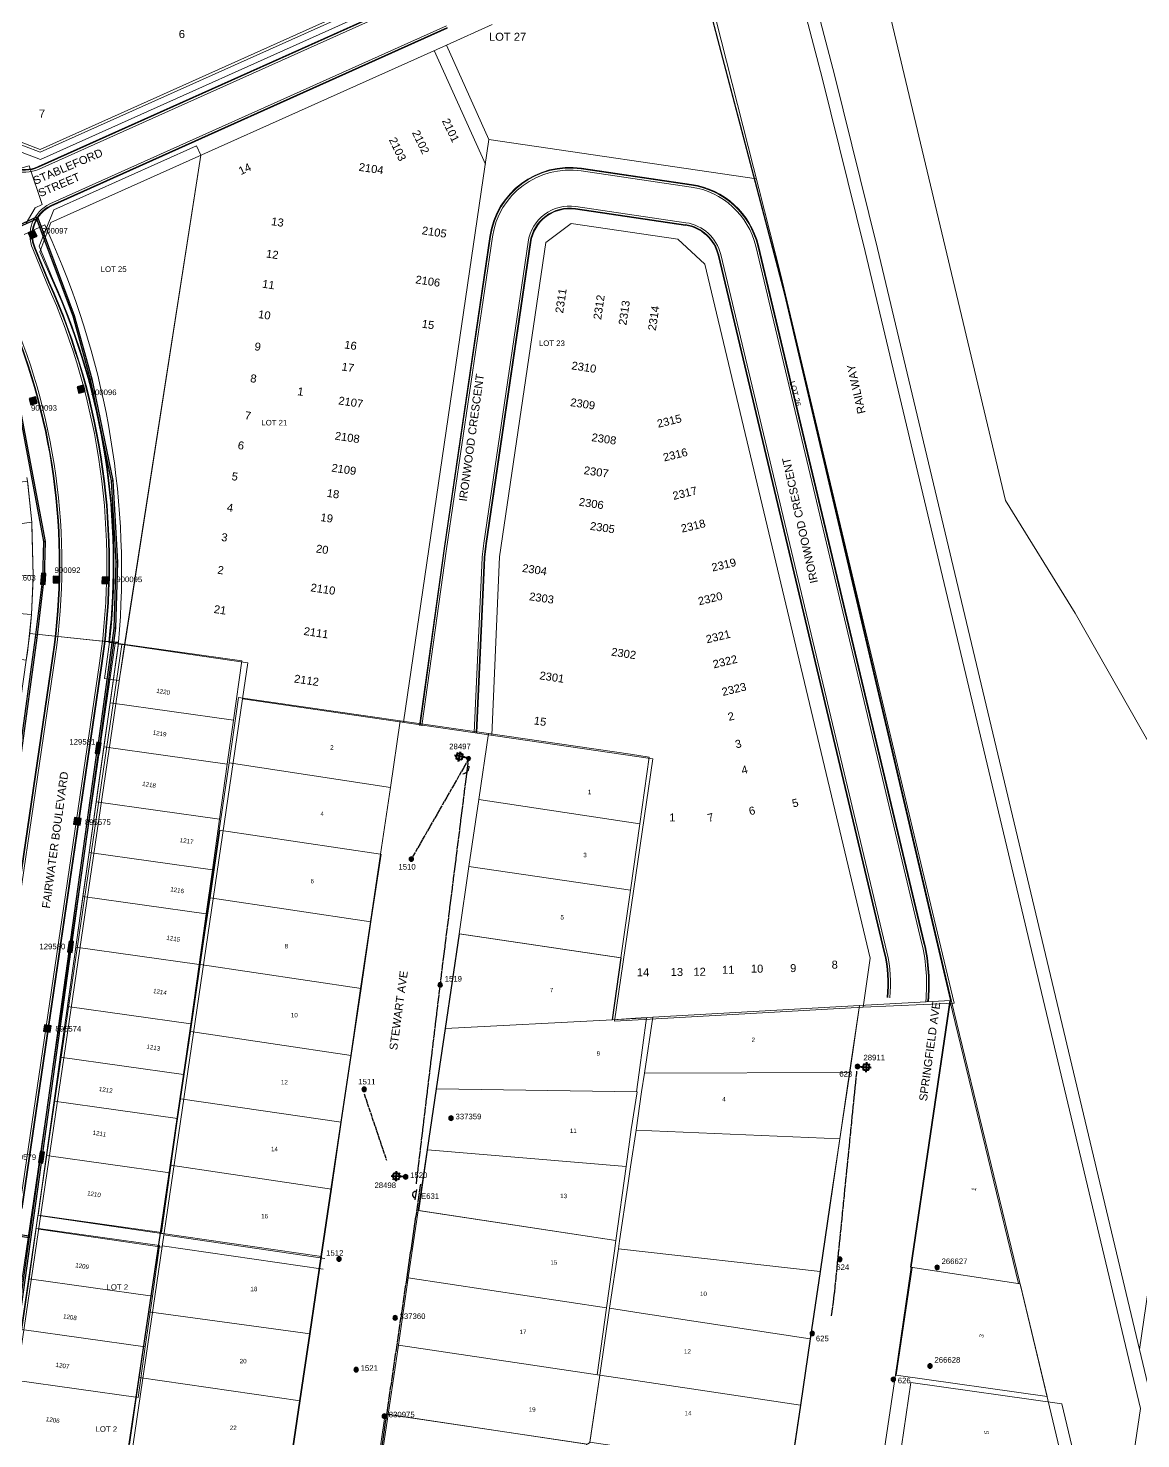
# Model space of a CAD drawing. Header units: metres. Extents: x 305195 to 309187, y 6261447 to 6263623.
# Drawn here: x 305740.2 to 305990.3, y 6262382.1 to 6262699.4 of the extents above; entities that cross this region are included whole.
import ezdxf
from ezdxf.enums import TextEntityAlignment as Align

# ---------------------------------------------------------------- set-up
doc = ezdxf.new("R2010")
doc.units = ezdxf.units.M
doc.linetypes.add('Cable Exist OH', pattern=[1, 1, 0])
doc.layers.get('0').update_dxf_attribs({"color": 6})
for name, color, linetype in [('boundary_new', 251, 'Continuous'), ('Duct_SP_EXT', 7, 'Continuous'), ('Equip_SP_HV_EXT', 7, 'Continuous'), ('Equip_SP_SL_EXT', 7, 'Continuous'), ('Mains_HV_EXT', 7, 'Continuous'), ('Mains_HV_NEW_Hardwired', 7, 'Continuous'), ('st_new', 9, 'Continuous'), ('SupportsOH_SP_TR_HV_LV_SL_EXT', 7, 'Continuous'), ('SupportsUG_SP_LV_EXT', 7, 'Continuous'), ('SupportsUG_SP_LV_SL_EXT', 7, 'Continuous')]:
    doc.layers.add(name, color=color, linetype=linetype)
for name, color, linetype, lineweight in [('Cadastre Buildings_SP_EXT', 9, 'Continuous', 5), ('Cadastre Developer_SP_EXT', 9, 'Continuous', 5), ('Cadastre Land Parcels_SP_EXT', 9, 'Continuous', 5), ('Cadastre Roads_SP_EXT', 9, 'Continuous', 5)]:
    doc.layers.add(name, color=color, linetype=linetype, lineweight=lineweight)
doc.styles.add('COLUMN_LABEL', font='arial.ttf')
doc.styles.add('iecARIAL', font='arial.ttf', dxfattribs={"height": 2})
doc.styles.add('POLE_LABEL', font='arial.ttf')
doc.styles.get("Standard").update_dxf_attribs({"font": 'arial.ttf'})

# ---------------------------------------------------------------- blocks, each defined once
blk = doc.blocks.new('PILLAR_EXT')
blk.add_hatch(color=256).paths.add_polyline_path([(-2.475, 0.99), (-2.475, -0.99), (2.475, -0.99), (2.475, 0.99)])
blk.add_lwpolyline([(-2.475, -0.99), (2.475, -0.99), (2.475, 0.99), (-2.475, 0.99)], close=True)
for tag, p, flags in [('OWNED_BY', (0, -0.2), 9), ('STATE', (0, -0.4), 9), ('SUPPORT_TYPE', (0, -0.6), 9), ('STREETNAME', (0, -1.8), 9), ('SUBURB', (0, -2), 1), ('USAGE', (0, -0.8), 9), ('LEGEND', (0, -1), 9), ('LOCATION', (0, -1.2), 9), ('NOTES', (0, -1.4), 9), ('PARENT', (0, -1.6), 9)]:
    blk.add_attdef(tag, p, '', height=0.2, dxfattribs=dict(flags=flags))
at = {"style": 'iecARIAL', "flags": 8}
blk.add_attdef('ASSET_NUM', (1.5, 3.5), '', height=2.5, dxfattribs=at)
blk = doc.blocks.new('COLUMN_EXT')
blk.add_hatch(color=256).paths.add_polyline_path([(-1.49, 1.48), (-1.49, -1.49), (1.48, -1.49), (1.48, 1.48)])
blk.add_lwpolyline([(-1.49, -1.49), (1.48, -1.49), (1.48, 1.48), (-1.49, 1.48)], close=True)
for tag, height, style, flags, p in [('STRUCTURE_PLANT_NUMBER', 0.2, 'POLE_LABEL', 9, (1.81, 0.03)), ('ASSET_NUM', 2.5, 'COLUMN_LABEL', 8, (2, 2)), ('STREET_CODE', 0.2, 'COLUMN_LABEL', 9, (1.81, -0.2))]:
    blk.add_attdef(tag, text='', height=height, dxfattribs=dict(style=style, flags=flags)).set_placement(p, align=Align.MIDDLE_LEFT)
at = {"flags": 1}
blk.add_attdef('Z', (1.81, -2.35), '', height=0.2, dxfattribs=at)
at = {"flags": 9}
for tag, p in [('COLUMN_TYPE', (1.81, -0.4)), ('OWNED_BY', (1.81, -0.6)), ('STATE', (1.81, -0.8)), ('USAGE', (1.81, -1)), ('STREETNAME', (1.81, -1.6)), ('SUBURB', (1.81, -1.8)), ('LEGEND', (1.81, -1.2)), ('LOCATION', (1.81, -1.4)), ('NOTES', (1.81, -2))]:
    blk.add_attdef(tag, text='', height=0.2, dxfattribs=at).set_placement(p, align=Align.MIDDLE_LEFT)
blk = doc.blocks.new('SL_LANTERN_EXT')
at = {"lineweight": 40}
for p, q in [((0, 1.97), (0, 6.47)), ((-2.25, 4.22), (2.25, 4.22)), ((-1.46, 5.68), (-1.06, 5.28)), ((-1.46, 2.76), (-1.06, 3.16)), ((0, 0), (0, 2.72)), ((1.46, 5.68), (1.06, 5.28)), ((1.46, 2.76), (1.06, 3.16))]:
    blk.add_line(p, q, dxfattribs=at)
blk.add_circle((0, 4.22), 1.5, dxfattribs=at)
at = {"style": 'iecARIAL', "flags": 8}
blk.add_attdef('ASSET_NUM', (1.5, 1.5), '', height=2.5, dxfattribs=at)
for tag, p, height, flags in [('OPERATING_VOLTAGE', (0.98, -1.65), 0.2, 9), ('ORIENTATION', (0.98, -1.85), 0.2, 9), ('OWNED_BY', (0.98, -2.05), 0.2, 9), ('STATE', (0.98, -2.25), 0.2, 9), ('CONSTRUCTED_VOLTAGE', (0.98, -0.65), 0.2, 9), ('CONTROL_TYPE', (0.98, -0.85), 0.2, 9), ('LANTERN_PURPOSE', (0.98, -1.05), 0.2, 9), ('LANTERN_TYPE', (0.98, -1.25), 0.2, 9), ('NO_PHASES', (0.98, -1.45), 0.2, 9), ('USAGE', (0.98, -2.45), 0.2, 9), ('CEXIST', (0.98, -2.65), 0.2, 9), ('CNEW', (0.98, -2.85), 0.2, 9), ('CNUMBER', (0.98, -3.05), 0.2, 9), ('CREMOVE', (0.98, -3.25), 0.2, 9), ('CREPLACE', (0.98, -3.45), 0.2, 9), ('LKINGHEIGHT', (0.98, -3.65), 0.2, 9), ('LBRACKET', (0.98, -3.85), 0.2, 9), ('LBRACKETVOCAB', (0.98, -4.05), 0.2, 9), ('LCATEGORY', (0.98, -4.25), 0.2, 9), ('LCHARGE1', (0.98, -4.45), 0.2, 9), ('LCHARGE1PERCENT', (0.98, -4.65), 0.2, 9), ('LCHARGE2', (0.98, -4.85), 0.2, 9), ('LCHARGE2PERCENT', (0.98, -5.05), 0.2, 9), ('LCHARGE3', (0.98, -5.25), 0.2, 9), ('LCHARGE3PERCENT', (0.98, -5.45), 0.2, 9), ('LEXIST', (0.98, -5.65), 0.2, 9), ('LLAMP', (0.98, -5.85), 0.2, 9), ('LLAMPVOCAB', (0.98, -6.05), 0.2, 9), ('LMAST', (0.98, -6.25), 0.2, 9), ('LMASTVOCAB', (0.98, -6.45), 0.2, 9), ('LNUMBER', (2.18, -3.25), 2.5, 8), ('STREETNAME', (0.98, -9.25), 0.2, 9), ('SUBURB', (0.98, -9.45), 0.2, 1), ('LNEW', (0.98, -6.65), 0.2, 9), ('LANTNUMBER', (0.98, -6.85), 0.2, 9), ('LOUTREACH', (0.98, -7.25), 0.2, 9), ('LOUTREACHVOCAB', (0.98, -7.45), 0.2, 9), ('LRATECODE', (0.98, -7.65), 0.2, 9), ('LREMOVE', (0.98, -7.85), 0.2, 9), ('LREPLACE', (0.98, -8.05), 0.2, 9), ('LTYPE', (0.98, -8.25), 0.2, 9), ('LTYPEVOCAB', (0.98, -8.45), 0.2, 9), ('LEGEND', (0.98, -8.65), 0.2, 9), ('LOCATION', (0.98, -8.85), 0.2, 9), ('NOTES', (0.98, -9.05), 0.2, 9)]:
    blk.add_attdef(tag, p, '', height=height, dxfattribs=dict(flags=flags))
blk = doc.blocks.new('POLE_EXT')
blk.add_hatch(color=256).paths.add_polyline_path([(-1, 0, 1), (1, 0, 1)])
blk.add_lwpolyline([(-1, 0, 1), (1, 0, 1)], format="xyb", close=True)
for tag, height, flags, p in [('pNumber', 2.5, 8, (-17.84, 2.07)), ('OWNED_BY', 0.2, 9, (1.35, -0.4)), ('SPECIAL_USE', 0.2, 9, (1.35, -0.8)), ('STATE', 0.2, 9, (1.35, -1)), ('cLV', 0.2, 9, (1.35, -1.4)), ('hDepth', 0.2, 9, (1.35, -1.6)), ('hDia', 0.2, 9, (1.35, -1.8)), ('cHV', 0.2, 9, (1.35, -2)), ('cLinedev', 0.2, 9, (1.35, -3.4)), ('pExisting', 0.2, 9, (1.35, -3.8)), ('pFooting', 0.2, 9, (1.35, -4.4)), ('pNew', 0.2, 9, (1.35, -4.6)), ('pRelocate', 0.2, 9, (1.35, -5)), ('pRemove', 0.2, 9, (1.35, -5.2)), ('pReplace', 0.2, 9, (1.35, -5.4)), ('pStay', 0.2, 9, (1.35, -5.6)), ('pType', 0.2, 9, (1.35, -5.8)), ('cspan', 0.2, 9, (1.35, -6)), ('STREETNAME', 0.2, 9, (1.35, -6.2)), ('SUBURB', 0.2, 9, (1.35, -6.4)), ('PARENT', 0.2, 9, (1.35, -0.6)), ('USAGE', 0.2, 9, (1.35, -1.2)), ('LBRACKET', 0.2, 9, (1.35, -2.2)), ('LExisting', 0.2, 9, (1.35, -2.4)), ('LANTNUMBER', 0.2, 9, (1.35, -2.6)), ('LOther', 0.2, 9, (1.35, -2.8)), ('LRemove', 0.2, 9, (1.35, -3)), ('LEGEND', 0.2, 9, (1.35, -3.2)), ('LOCATION', 0.2, 9, (1.35, -3.6)), ('PFNUMBER', 0.2, 9, (1.35, -4)), ('NEWPFNUMBER', 0.2, 9, (1.35, -4.2)), ('OPERATED_BY', 0.2, 9, (1.36, -7.01)), ('NOTES', 0.2, 9, (1.35, -6.6)), ('MAINTAINED_BY', 0.2, 9, (1.36, -6.81))]:
    blk.add_attdef(tag, text='', height=height, dxfattribs=dict(flags=flags)).set_placement(p, align=Align.MIDDLE_LEFT)
at = {"style": 'POLE_LABEL'}
for tag, height, flags, p in [('STRUCTURE_PLANT_NUMBER', 0.2, 9, (1.35, 0.03)), ('ASSET_NUM', 2.5, 8, (2, 2)), ('STREET_CODE', 0.2, 9, (1.35, -0.2))]:
    blk.add_attdef(tag, text='', height=height, dxfattribs=dict(at, flags=flags)).set_placement(p, align=Align.MIDDLE_LEFT)
at = {"flags": 1}
blk.add_attdef('Z', (1.35, -7.33), '', height=0.2, dxfattribs=at)
blk = doc.blocks.new('HV_USL_CLOSED_EXT')
blk.add_line((2.4, 5.5), (-2.4, 5.5))
blk.add_lwpolyline([(1.44, 5.5, 0.414214), (0, 6.94, 0.414214), (-1.44, 5.5)], format="xyb")
for tag, height, flags, p in [('STREET_CODE', 0.2, 9, (1.5, 0)), ('ASSET_NUM', 2.5, 8, (2, 2)), ('ACTUAL_STATUS', 0.2, 9, (1.5, -0.2)), ('CONSTRUCTED_VOLTAGE', 0.2, 9, (1.5, -0.4)), ('OPERATING_VOLTAGE', 0.2, 9, (1.5, -0.8)), ('ORIENTATION', 0.2, 9, (1.5, -1)), ('OWNED_BY', 0.2, 9, (1.5, -1.2)), ('OPERATED_BY', 0.2, 9, (1.5, -1.4)), ('STATE', 0.2, 9, (1.5, -1.8)), ('SWITCH_TYPE', 0.2, 9, (1.5, -2)), ('STREETNAME', 0.2, 9, (1.5, -2.8)), ('SUBURB', 0.2, 9, (1.5, -3)), ('Z', 0.2, 1, (1.5, -3.6)), ('NO_PHASES', 0.2, 9, (1.5, -0.6)), ('MAINTAINED_BY', 0.2, 9, (1.5, -1.6)), ('USAGE', 0.2, 9, (1.5, -2.2)), ('LEGEND', 0.2, 9, (1.5, -2.4)), ('LOCATION', 0.2, 9, (1.5, -2.6)), ('NOTES', 0.2, 9, (1.5, -3.2)), ('LABEL_ALIGNMENT', 0.2, 9, (1.5, -3.4))]:
    blk.add_attdef(tag, text='', height=height, dxfattribs=dict(flags=flags)).set_placement(p, align=Align.MIDDLE_LEFT)
blk = doc.blocks.new('ST4_NEW')
at = {"layer": 'st_new', "color": 251, "lineweight": 0}
for p, q in [((474.58, 321.5), (493.1, 248.35)), ((416.73, 316.79), (326.64, 276.34)), ((417.21, 316.34), (326.66, 275.7)), ((418.39, 315.23), (326.71, 274.07)), ((326.19, 272.47), (414.46, 312.09)), ((326.25, 272.33), (414.52, 311.95)), ((326.44, 271.92), (414.7, 311.54)), ((418.02, 304.15), (328.85, 264.12)), ((418.2, 303.74), (329.04, 263.72)), ((418.27, 303.61), (329.11, 263.58)), ((418.01, 299.82), (428.3, 304.44)), ((329.09, 259.9), (418.01, 299.82)), ((426.76, 273.02), (415.28, 298.59)), ((427.57, 278.54), (418.01, 299.82)), ((427.57, 278.54), (418.01, 299.82)), ((326.71, 274.07), (318.48, 277.2)), ((326.66, 275.7), (319.59, 278.39)), ((326.64, 276.34), (320.03, 278.86)), ((361.84, 277.18), (329.73, 262.77)), ((362.8, 275.04), (361.84, 277.18)), ((408.33, 147.47), (427.57, 278.54)), ((487.69, 269.71), (427.57, 278.54)), ((344.92, 160.09), (362.8, 275.04)), ((362.8, 275.04), (345.62, 164.91)), ((448.27, 271.51), (473.03, 267.87)), ((448.33, 271.95), (473.1, 268.32)), ((448.35, 272.1), (473.12, 268.47)), ((471.86, 259.86), (447.09, 263.49)), ((329.73, 262.77), (326.46, 254.56)), ((471.77, 259.26), (447, 262.9)), ((471.79, 259.41), (447.03, 263.05)), ((326.58, 253.3), (329.09, 259.9)), ((446.02, 259.66), (440.35, 255.44)), ((446.02, 259.66), (470.02, 256.13)), ((324.98, 253.95), (328.14, 246.28)), ((325.4, 254.12), (328.55, 246.45)), ((325.53, 254.17), (328.69, 246.51)), ((326.46, 254.56), (329.61, 246.91)), ((417.46, 186.56), (427.76, 256.78)), ((417.6, 186.54), (427.91, 256.76)), ((418.05, 186.47), (428.35, 256.69)), ((436.37, 255.51), (426.43, 187.78)), ((436.81, 255.45), (426.87, 187.71)), ((436.96, 255.43), (427.02, 187.69)), ((429.97, 184.72), (440.35, 255.44)), ((470.02, 256.13), (476.13, 250.54)), ((487.56, 254.57), (524.92, 97.63)), ((488, 254.68), (525.36, 97.74)), ((488.14, 254.71), (525.51, 97.77)), ((329.47, 246.86), (326.58, 253.3)), ((516.46, 95.62), (479.09, 252.56)), ((516.61, 95.65), (479.24, 252.59)), ((517.04, 95.76), (479.68, 252.7)), ((476.13, 250.54), (513.3, 94.41)), ((493.1, 248.35), (532.16, 84.31)), ((411.92, 146.77), (417.46, 186.56)), ((412.07, 146.75), (417.6, 186.54)), ((412.51, 146.69), (418.05, 186.47)), ((428.24, 144.55), (429.97, 184.72)), ((425.95, 182.74), (424.24, 145.2)), ((426.39, 182.72), (424.69, 145.18)), ((426.54, 182.71), (424.84, 145.17)), ((343.55, 165.21), (319.13, -1.15)), ((373.34, 160.84), (342.09, 165.43)), ((345.03, 165), (343.55, 165.21)), ((311.44, 39.73), (329.43, 162.37)), ((311.58, 39.71), (329.58, 162.34)), ((312.03, 39.64), (330.03, 162.28)), ((320.61, -1.37), (345.03, 165)), ((345.62, 164.91), (321.21, -1.46)), ((340.02, 160.81), (322.02, 38.18)), ((340.47, 160.75), (322.47, 38.11)), ((340.61, 160.72), (322.62, 38.09)), ((341.6, 160.58), (341.13, 157.33)), ((341.6, 160.58), (341.6, 160.58)), ((344.44, 156.84), (344.92, 160.09)), ((345.04, 160.96), (345.04, 160.96)), ((372.16, 152.78), (373.34, 160.84)), ((341.13, 157.33), (344.44, 156.84)), ((339.04, -72.8), (372.16, 152.78)), ((464.42, 139.24), (372.16, 152.78)), ((408.33, 147.47), (408.33, 147.47)), ((455.76, 80.21), (464.42, 139.24)), ((513.3, 94.41), (511.69, 83.41)), ((511.69, 83.41), (455.76, 80.21)), ((532.16, 84.31), (511.69, 83.41)), ((354.49, 32.4), (326.78, 36.46)), ((354.05, 29.43), (326.34, 33.49)), ((354.44, 32.15), (390.63, 26.84)), ((354.09, 29.74), (390.27, 24.43))]:
    blk.add_line(p, q, dxfattribs=at)
for centre, radius, start, end in [((323.18, 279.17), 7.5, 204.1752, 294.1753), ((323.18, 279.17), 7.35, 204.1752, 294.1753), ((323.18, 279.17), 7.95, 204.1752, 294.1753), ((445.72, 254.14), 18.15, 81.6506, 171.6506), ((445.72, 254.14), 18, 81.6506, 171.6506), ((445.72, 254.14), 17.55, 81.6506, 171.6506), ((470.48, 250.51), 17.55, 13.3923, 81.6506), ((470.48, 250.51), 18, 13.3923, 81.6506), ((470.48, 250.51), 18.15, 13.3923, 81.6506), ((332.33, 256.97), 7.95, 115.9804, 202.3882), ((332.33, 256.97), 7.5, 115.9804, 202.3882), ((332.33, 256.97), 7.35, 115.9804, 202.3882), ((445.72, 254.14), 9.45, 81.6506, 171.6506), ((445.72, 254.14), 9, 81.6506, 171.6506), ((445.72, 254.14), 8.85, 81.6506, 171.6506), ((470.48, 250.51), 8.85, 13.3923, 81.6506), ((470.48, 250.51), 9, 13.3923, 81.6506), ((470.48, 250.51), 9.45, 13.3923, 81.6506), ((187.6, 183.18), 154.05, 351.6506, 24.1779), ((187.6, 183.18), 154.5, 351.6506, 24.1753), ((187.6, 183.18), 154.65, 351.6506, 24.1744), ((187.6, 183.18), 155.5, 353.4443, 24.1753), ((187.6, 183.18), 155.65, 351.6506, 24.1678), ((187.6, 183.18), 143.35, 351.6506, 24.1743), ((187.6, 183.18), 143.5, 351.6506, 24.1753), ((187.6, 183.18), 143.95, 351.6506, 24.178), ((476.34, 180.45), 50.45, 171.6506, 177.3987), ((476.34, 180.45), 50, 171.6506, 177.3987), ((476.34, 180.45), 49.85, 171.6506, 177.3987), ((487.42, 88.71), 29.85, 354, 13.3923), ((487.42, 88.71), 30, 354, 13.3923), ((487.42, 88.71), 30.45, 354, 13.3923), ((487.42, 88.71), 38.55, 354, 13.3923), ((487.42, 88.71), 39, 354, 13.3923), ((487.42, 88.71), 39.15, 354, 13.3923)]:
    blk.add_arc(centre, radius, start, end, dxfattribs=at)
blk = doc.blocks.new('PLAN_NEW')
at = {"layer": 'st_new', "lineweight": 0}
blk.add_blockref('ST4_NEW', (-232.08, -1017.59), dxfattribs=at)
at = {"layer": 'st_new', "color": 7, "insert": (195.49, -716.83), "char_height": 1.8, "attachment_point": 7}
blk.add_mtext('LOT 27', dxfattribs=at)
at = {"layer": 'st_new', "char_height": 1.8, "attachment_point": 7}
for s, insert, rotation in [('2101', (184.84, -734.82), 295.6922), ('2103', (172.91, -739.06), 295.6922), ('2102', (178.11, -737.47), 295.6922), ('14', (139.71, -747.05), 25.5), ('2104', (166.11, -746.06), 351.4934), ('13', (146.43, -758.29), 351.4934), ('2105', (180.3, -760.34), 351.4934), ('12', (145.27, -765.53), 351.4934), ('11', (144.4, -772.32), 351.4934), ('2106', (178.85, -771.38), 351.4934), ('2311', (212.17, -778.21), 81.4934), ('2312', (220.73, -779.65), 81.4934), ('2313', (226.4, -780.9), 81.4934), ('2314', (233.02, -782.12), 81.4934), ('10', (143.48, -779.18), 351.4934), ('15', (180.28, -781.34), 351.4934), ('9', (142.67, -786.42), 351.4934), ('16', (162.86, -786.01), 351.4934), ('17', (162.27, -790.95), 351.4934), ('2310', (213.94, -790.73), 351.4934), ('8', (141.72, -793.59), 351.4934), ('1', (152.32, -796.5), 351.4934), ('2107', (161.52, -798.61), 351.4934), ('2309', (213.67, -798.99), 351.4934), ('7', (140.48, -801.91), 351.4934), ('2315', (233.53, -803.9), 13.6587), ('2108', (160.74, -806.52), 351.4934), ('2308', (218.45, -806.87), 351.4934), ('6', (138.91, -808.64), 351.4934), ('2316', (234.89, -811.48), 13.6587), ('2109', (159.97, -813.72), 351.4934), ('5', (137.52, -815.63), 351.4934), ('2307', (216.71, -814.29), 351.4934), ('18', (158.93, -819.4), 351.4934), ('2317', (237.03, -820.13), 13.6587), ('4', (136.46, -822.62), 351.4934), ('2306', (215.61, -821.39), 351.4934), ('19', (157.51, -824.86), 351.4934), ('2318', (238.9, -827.49), 13.6587), ('3', (135.2, -829.32), 351.4934), ('2305', (218.1, -826.82), 351.4934), ('20', (156.49, -831.91), 351.4934), ('2319', (245.79, -836.24), 13.6587), ('2', (134.34, -836.66), 351.4934), ('2304', (202.85, -836.28), 351.4934), ('2110', (155.27, -840.66), 351.4934), ('2320', (242.75, -843.84), 13.6587), ('21', (133.52, -845.5), 351.4934), ('2303', (204.42, -842.66), 351.4934), ('2111', (153.73, -850.44), 351.4934), ('2321', (244.52, -852.39), 13.6587), ('2302', (222.88, -855.12), 351.4934), ('2322', (246.08, -858.02), 13.6587), ('2112', (151.58, -861.14), 351.4934), ('2301', (206.74, -860.45), 351.4934), ('2323', (248.09, -864.23), 13.6587), ('15', (205.48, -870.59), 351.4934), ('4', (252.47, -881.84), 13.6587), ('5', (263.89, -889.31), 13.6587), ('7', (244.84, -892.57), 13.6587), ('6', (254.17, -891.07), 13.6587)]:
    blk.add_mtext(s, dxfattribs=dict(at, insert=insert, rotation=rotation))
at = {"layer": 'st_new', "char_height": 1.8, "attachment_point": 7, "rotation": 13.6587}
for s, insert, width in [('2', (249.45, -869.81), 5.5138), ('3', (251.07, -876.03), 5.3877)]:
    blk.add_mtext(s, dxfattribs=dict(at, insert=insert, width=width))
at = {"layer": 'st_new', "char_height": 1.8, "width": 8.9681, "attachment_point": 7}
for s, insert in [('1', (236.01, -892.42)), ('14', (228.73, -927.26)), ('13', (236.34, -927.2)), ('12', (241.45, -927.13)), ('11', (247.89, -926.69)), ('10', (254.37, -926.46)), ('9', (263.2, -926.33)), ('8', (272.53, -925.55))]:
    blk.add_mtext(s, dxfattribs=dict(at, insert=insert))

msp = doc.modelspace()

# ---------------------------------------------------------------- hatches: boundary and pattern name
at = {"layer": 'Mains_HV_NEW_Hardwired'}
msp.add_hatch(color=256, dxfattribs=at).paths.add_polyline_path([(305838.67, 6262534.97, 1), (305839.67, 6262534.97, 1)])

# ---------------------------------------------------------------- linework, layer by layer
at = {"layer": 'Cadastre Buildings_SP_EXT', "linetype": 'Continuous'}
msp.add_lwpolyline([(305920.42, 6262434.58), (305922.62, 6262449.53), (305876.81, 6262451.48), (305875.57, 6262443.23), (305874.97, 6262439.03), (305873.1, 6262426.55), (305872.86, 6262424.76), (305918.22, 6262419.7), (305920.42, 6262434.58)], dxfattribs=at)
at = {"layer": 'Cadastre Developer_SP_EXT'}
for points in [[(305739.7, 6262655.52), (305740.96, 6262657.68), (305741.71, 6262658.97), (305743.28, 6262659.68), (305740.35, 6262668.41), (305738.51, 6262667.84)], [(305739.98, 6262597.48), (305718.02, 6262594.52), (305717.39, 6262594.44), (305708.41, 6262590.34), (305711.1, 6262584.44), (305711.28, 6262584.05), (305718.51, 6262585.19), (305740.96, 6262588.22), (305739.98, 6262597.48)], [(305711.28, 6262584.05), (305711.62, 6262583.32), (305711.13, 6262577.17), (305717.1, 6262576.69), (305741.29, 6262576.14), (305740.96, 6262588.22)], [(305711.13, 6262577.17), (305710.55, 6262569.84), (305740.89, 6262567.44), (305741.29, 6262576.14)], [(305710.55, 6262569.84), (305709.85, 6262561.02), (305714.45, 6262560.66), (305716.42, 6262560.5), (305739.72, 6262557.23), (305739.96, 6262558.93), (305740.89, 6262567.44)], [(305735.22, 6262381.88), (305736.13, 6262388.34), (305738.75, 6262406.63), (305753.83, 6262513.92), (305760.46, 6262561.08), (305740.49, 6262563.18), (305739.72, 6262557.23), (305734.99, 6262523.56), (305722.85, 6262437.18)], [(305788.18, 6262557.06), (305760.44, 6262560.95), (305758.56, 6262547.59), (305786.3, 6262543.69), (305788.18, 6262557.06)], [(305758.56, 6262547.59), (305757.17, 6262537.68), (305784.91, 6262533.78), (305786.3, 6262543.69)], [(305757.17, 6262537.68), (305755.43, 6262525.3), (305783.17, 6262521.41), (305784.91, 6262533.78)], [(305755.43, 6262525.3), (305753.83, 6262513.92), (305781.57, 6262510.02), (305783.17, 6262521.41)], [(305753.83, 6262513.92), (305752.44, 6262504.01), (305780.18, 6262500.12), (305781.57, 6262510.02)], [(305752.44, 6262504.01), (305750.84, 6262492.63), (305778.57, 6262488.73), (305780.18, 6262500.12)], [(305750.84, 6262492.63), (305748.96, 6262479.26), (305776.69, 6262475.36), (305778.57, 6262488.73)], [(305748.96, 6262479.26), (305747.36, 6262467.87), (305775.09, 6262463.97), (305776.69, 6262475.36)], [(305747.36, 6262467.87), (305745.97, 6262457.97), (305773.7, 6262454.07), (305775.09, 6262463.97)], [(305745.97, 6262457.97), (305744.25, 6262445.77), (305771.99, 6262441.87), (305773.7, 6262454.07)], [(305744.25, 6262445.77), (305742.37, 6262432.39), (305770.1, 6262428.49), (305771.99, 6262441.87)], [(305741.95, 6262429.41), (305740.35, 6262418.02), (305768.08, 6262414.12), (305769.69, 6262425.51), (305741.95, 6262429.41)], [(305740.35, 6262418.02), (305738.75, 6262406.63), (305766.48, 6262402.73), (305768.08, 6262414.12)], [(305738.75, 6262406.63), (305737.15, 6262395.24), (305764.88, 6262391.34), (305766.48, 6262402.73)]]:
    msp.add_lwpolyline(points, dxfattribs=at)
msp.add_lwpolyline([(305739.86, 6262598.3), (305739.97, 6262597.48), (305740.04, 6262596.91), (305740.96, 6262588.22), (305740.98, 6262587.39), (305741.29, 6262576.14), (305741.26, 6262575.47), (305740.89, 6262567.44), (305740.49, 6262563.18), (305756.06, 6262561.54), (305760.47, 6262561.24, 0.125775), (305745.54, 6262651.35), (305743.91, 6262655.11), (305739.24, 6262652.95)], format="xyb", dxfattribs=at)
at = {"layer": 'Cadastre Land Parcels_SP_EXT', "linetype": 'Continuous'}
for points in [[(305873.4, 6262490.25), (305871.42, 6262476.31), (305876.69, 6262476.65), (305880.58, 6262476.89), (305927.05, 6262479.49), (305947.5, 6262480.62), (305910.23, 6262639.51), (305891.2, 6262711.84), (305878.66, 6262757.34), (305865.72, 6262800.9), (305848.67, 6262860.29), (305810.51, 6262982.7)], [(305811.25, 6262980.35), (305849.41, 6262857.95), (305866.46, 6262798.56), (305879.4, 6262754.99), (305891.94, 6262709.49), (305910.97, 6262637.16), (305948.24, 6262478.28), (305963.69, 6262414.66), (305969.77, 6262389.24), (305974.38, 6262370.02), (305978.3, 6262353.75), (305979.29, 6262349.61), (305982.28, 6262335.3), (305990.24, 6262388.9)], [(305990.24, 6262388.9), (305987.26, 6262401.43), (305928.37, 6262649.15), (305918.66, 6262688.2), (305908.5, 6262727.14), (305888.51, 6262799.75), (305878.71, 6262834.27), (305855.69, 6262911.66)], [(305909.62, 6262804.72), (305959.87, 6262593.1), (305975.55, 6262567.8), (305992.59, 6262537.83), (306002.8, 6262522.58), (305999.73, 6262501.24), (306003.93, 6262495.25), (306007.85, 6262489.17), (306011.34, 6262512.94), (306015.81, 6262544.06), (306020.33, 6262574.68), (306025.55, 6262610.19), (306014.83, 6262618.29), (306038.06, 6262832.41), (306040.91, 6262852.41)], [(306003.69, 6262495.58), (305999.73, 6262501.24), (306002.8, 6262522.58), (305992.59, 6262537.83), (305975.55, 6262567.8), (305959.87, 6262593.1), (305909.62, 6262804.72), (305891.28, 6262800.43), (305911.26, 6262727.81), (305921.43, 6262688.88), (305931.13, 6262649.83), (305990.03, 6262402.1)], [(305762.79, 6262380.82), (305765.02, 6262395.88), (305767.2, 6262410.63), (305769.81, 6262428.32), (305772.07, 6262443.61), (305774.27, 6262458.52), (305776.51, 6262473.69), (305778.75, 6262488.78), (305779.8, 6262495.94), (305780.93, 6262503.79), (305783.12, 6262518.93), (305785.31, 6262534.07), (305787.44, 6262548.8), (305823.81, 6262543.57), (305843.66, 6262540.69), (305875.54, 6262536.03), (305879.79, 6262535.41), (305877.66, 6262520.39), (305875.58, 6262505.5), (305873.4, 6262490.25), (305871.42, 6262476.31), (305876.69, 6262476.65), (305880.58, 6262476.89), (305927.05, 6262479.49), (305947.5, 6262480.62), (305910.23, 6262639.51), (305908.77, 6262645.04), (305891.2, 6262711.84)], [(305823.81, 6262543.57), (305787.44, 6262548.8), (305785.31, 6262534.07), (305821.58, 6262528.56), (305823.81, 6262543.57)], [(305785.31, 6262534.07), (305787.44, 6262548.8)], [(305823.81, 6262543.57), (305843.66, 6262540.69), (305875.54, 6262536.03)], [(305843.66, 6262540.69), (305841.47, 6262525.84), (305877.66, 6262520.39), (305879.79, 6262535.41), (305875.54, 6262536.03), (305843.66, 6262540.69)], [(305785.31, 6262534.07), (305783.12, 6262518.93)], [(305783.12, 6262518.93), (305819.37, 6262513.59), (305821.58, 6262528.56)], [(305841.47, 6262525.84), (305839.25, 6262510.76), (305875.58, 6262505.5), (305877.66, 6262520.39)], [(305877.66, 6262520.39), (305875.58, 6262505.5)], [(305738.29, 6262215), (305740.56, 6262230.33), (305742.77, 6262245.27), (305744.99, 6262260.3), (305747.22, 6262275.38), (305749.43, 6262290.35), (305751.65, 6262305.41), (305753.87, 6262320.44), (305756.11, 6262335.57), (305758.36, 6262350.83), (305760.54, 6262365.61), (305762.79, 6262380.82), (305765.02, 6262395.88), (305767.2, 6262410.63), (305769.81, 6262428.32), (305772.07, 6262443.61), (305774.27, 6262458.52), (305776.51, 6262473.69), (305778.75, 6262488.78), (305779.8, 6262495.94), (305780.93, 6262503.79), (305783.12, 6262518.93)], [(305783.22, 6262518.92), (305781.04, 6262503.77), (305817.21, 6262498.37), (305819.48, 6262513.58)], [(305839.25, 6262510.76), (305837.02, 6262495.67), (305873.4, 6262490.25), (305875.58, 6262505.5)], [(305781.04, 6262503.77), (305779.9, 6262495.93), (305778.85, 6262488.77), (305814.99, 6262483.31), (305817.21, 6262498.37)], [(305873.5, 6262490.24), (305837.13, 6262495.65), (305833.98, 6262474.35), (305871.52, 6262476.3), (305873.5, 6262490.24)], [(305996.88, 6262414.27), (305999.14, 6262429.69), (306006.22, 6262478.09), (306007.85, 6262489.17), (306003.93, 6262495.25), (306003.69, 6262495.58), (305990.03, 6262402.1), (305993, 6262389.57), (305996.88, 6262414.27)], [(305778.85, 6262488.77), (305776.62, 6262473.68), (305812.77, 6262468.26), (305814.99, 6262483.31)], [(305927.05, 6262479.49), (305880.58, 6262476.89), (305878.71, 6262464.29), (305924.84, 6262464.48), (305927.05, 6262479.49)], [(305962.8, 6262417), (305947.34, 6262480.62), (305938.52, 6262420.64), (305963.18, 6262416.94)], [(305876.89, 6262460.08), (305877.49, 6262464.46), (305879.2, 6262476.78), (305876.79, 6262476.63), (305871.52, 6262476.3)], [(305776.62, 6262473.68), (305774.38, 6262458.5), (305810.54, 6262453.27), (305812.77, 6262468.26)], [(305833.98, 6262474.35), (305831.98, 6262460.78)], [(305878.71, 6262464.29), (305878.06, 6262460.08), (305876.81, 6262451.48), (305922.62, 6262449.53), (305924.84, 6262464.48)], [(305875.72, 6262451.63), (305877.05, 6262460.08), (305831.98, 6262460.78), (305829.95, 6262447.03), (305874.57, 6262443.33), (305875.72, 6262451.63)], [(305774.38, 6262458.5), (305772.17, 6262443.59), (305808.32, 6262438.17), (305810.54, 6262453.27)], [(305874.57, 6262443.3), (305829.95, 6262447.03), (305827.95, 6262433.4), (305872.27, 6262426.68), (305874.57, 6262443.3)], [(305772.17, 6262443.59), (305769.92, 6262428.31), (305806.07, 6262423.06), (305808.32, 6262438.17)], [(305871.94, 6262424.31), (305872.27, 6262426.68), (305827.85, 6262433.42), (305825.61, 6262418.28), (305870.17, 6262411.52), (305871.94, 6262424.31)], [(305769.92, 6262428.31), (305767.3, 6262410.62), (305803.52, 6262405.66), (305806.07, 6262423.06)], [(305918.22, 6262419.71), (305872.86, 6262424.76), (305870.88, 6262411.4), (305877.98, 6262410.33), (305915.99, 6262404.55), (305918.22, 6262419.71)], [(305938.9, 6262420.58), (305935.34, 6262396.35), (305969.26, 6262391.53), (305963.18, 6262416.94)], [(305868.08, 6262396.42), (305870.17, 6262411.52), (305825.61, 6262418.28), (305823.38, 6262403.12)], [(305767.3, 6262410.62), (305765.12, 6262395.86), (305801.28, 6262390.61), (305803.52, 6262405.66)], [(305915.99, 6262404.57), (305877.98, 6262410.34), (305870.88, 6262411.42), (305868.65, 6262396.35), (305878.28, 6262394.91), (305913.81, 6262389.6), (305915.99, 6262404.57)], [(305868.65, 6262396.34), (305823.38, 6262403.12), (305821.08, 6262387.55), (305865.92, 6262380.82), (305866.42, 6262381.25), (305868.65, 6262396.34)], [(305799.03, 6262375.38), (305801.28, 6262390.61), (305765.12, 6262395.86), (305762.9, 6262380.8)], [(305868.65, 6262396.35), (305866.42, 6262381.26), (305911.58, 6262374.52), (305913.81, 6262389.6)], [(305972.53, 6262389.92), (305938.61, 6262394.75), (305935.96, 6262376.7), (305977.14, 6262370.7), (305972.53, 6262389.92)], [(305865.68, 6262380.86), (305820.43, 6262387.65), (305818.29, 6262373.14), (305863.54, 6262366.3), (305865.68, 6262380.86)]]:
    msp.add_lwpolyline(points, dxfattribs=at)
at = {"layer": 'Cadastre Roads_SP_EXT', "linetype": 'Continuous'}
for points in [[(305843.66, 6262540.69), (305823.81, 6262543.57), (305821.58, 6262528.56), (305819.37, 6262513.59), (305817.11, 6262498.38), (305814.89, 6262483.32), (305812.66, 6262468.28), (305810.44, 6262453.29), (305808.21, 6262438.18), (305805.97, 6262423.08), (305803.41, 6262405.67), (305801.17, 6262390.62), (305798.93, 6262375.4)], [(305818.94, 6262373.04), (305821.08, 6262387.55), (305823.38, 6262403.11), (305825.61, 6262418.27), (305827.85, 6262433.42), (305829.85, 6262447.04), (305831.88, 6262460.79), (305833.88, 6262474.37), (305837.02, 6262495.67), (305839.25, 6262510.76), (305841.47, 6262525.84), (305843.66, 6262540.69)], [(305938.7, 6262420.64), (305947.53, 6262480.62), (305927.08, 6262479.49), (305924.87, 6262464.48), (305922.65, 6262449.53), (305920.45, 6262434.58), (305918.26, 6262419.71), (305916.02, 6262404.55), (305913.84, 6262389.58), (305911.61, 6262374.5)], [(305932.49, 6262378.38), (305935.14, 6262396.42), (305938.7, 6262420.64)]]:
    msp.add_lwpolyline(points, dxfattribs=at)
at = {"layer": 'Duct_SP_EXT'}
for p, q in [((305742.04, 6262656.83), (305584.84, 6262585.6)), ((305742.04, 6262656.83), (305742.12, 6262656.67)), ((305742.19, 6262656.51), (305584.99, 6262585.27)), ((305741.95, 6262656.61), (305742.12, 6262656.67)), ((305741.95, 6262656.61), (305750.17, 6262634.64)), ((305742.28, 6262656.73), (305742.12, 6262656.67)), ((305742.19, 6262656.51), (305742.12, 6262656.67)), ((305742.28, 6262656.73), (305750.52, 6262634.75)), ((305750.17, 6262634.64), (305750.34, 6262634.7)), ((305750.17, 6262634.64), (305754.1, 6262620.39)), ((305750.52, 6262634.75), (305750.34, 6262634.7)), ((305750.52, 6262634.75), (305754.45, 6262620.49)), ((305754.1, 6262620.41), (305754.28, 6262620.44)), ((305754.1, 6262620.39), (305754.28, 6262620.44)), ((305754.1, 6262620.41), (305758.83, 6262597.54)), ((305754.45, 6262620.49), (305754.28, 6262620.44)), ((305754.45, 6262620.48), (305754.28, 6262620.44)), ((305754.45, 6262620.48), (305759.18, 6262597.59)), ((305737.8, 6262614.77), (305743.62, 6262583.89)), ((305738.15, 6262614.84), (305743.98, 6262583.91)), ((305758.83, 6262597.54), (305759, 6262597.57)), ((305758.83, 6262597.54), (305759.84, 6262579.23)), ((305759.18, 6262597.59), (305759, 6262597.57)), ((305759.18, 6262597.59), (305760.2, 6262579.25)), ((305743.62, 6262583.89), (305743.35, 6262575.49)), ((305743.62, 6262583.89), (305743.8, 6262583.9)), ((305743.98, 6262583.91), (305743.71, 6262575.47)), ((305743.98, 6262583.91), (305743.8, 6262583.9)), ((305759.84, 6262579.24), (305759.39, 6262564.43)), ((305760.2, 6262579.23), (305759.75, 6262564.4)), ((305759.84, 6262579.24), (305760.02, 6262579.24)), ((305759.84, 6262579.23), (305760.02, 6262579.24)), ((305760.2, 6262579.25), (305760.02, 6262579.24)), ((305760.2, 6262579.23), (305760.02, 6262579.24)), ((305743.35, 6262575.5), (305741.73, 6262562.3)), ((305743.7, 6262575.46), (305742.08, 6262562.25)), ((305743.35, 6262575.5), (305743.53, 6262575.48)), ((305743.35, 6262575.49), (305743.53, 6262575.48)), ((305743.7, 6262575.46), (305743.53, 6262575.48)), ((305743.71, 6262575.47), (305743.53, 6262575.48)), ((305741.73, 6262562.3), (305738.05, 6262535.3)), ((305742.08, 6262562.25), (305738.41, 6262535.25)), ((305741.73, 6262562.3), (305741.9, 6262562.27)), ((305742.08, 6262562.25), (305741.9, 6262562.27)), ((305759.39, 6262564.43), (305755.71, 6262537.44)), ((305759.75, 6262564.4), (305756.07, 6262537.39)), ((305759.39, 6262564.43), (305759.57, 6262564.42)), ((305759.75, 6262564.4), (305759.57, 6262564.42)), ((305735.96, 6262395.15), (305755.71, 6262537.46)), ((305736.31, 6262395.11), (305756.07, 6262537.41)), ((305755.71, 6262537.46), (305755.89, 6262537.43)), ((305755.71, 6262537.44), (305755.89, 6262537.42)), ((305756.07, 6262537.41), (305755.89, 6262537.43)), ((305756.07, 6262537.39), (305755.89, 6262537.42)), ((305740.35, 6262427.26), (305572.87, 6262451.21)), ((305740.4, 6262427.62), (305572.92, 6262451.57)), ((305740.35, 6262427.26), (305740.38, 6262427.44)), ((305740.4, 6262427.62), (305740.38, 6262427.44))]:
    msp.add_line(p, q, dxfattribs=at)
at = {"layer": 'Mains_HV_EXT', "linetype": 'Cable Exist OH'}
for p, q in [((305839.17, 6262534.97), (305826.29, 6262512.46)), ((305832.79, 6262484.09), (305839.11, 6262534.38)), ((305839.11, 6262534.38), (305839.19, 6262535.17)), ((305827.42, 6262439.38), (305832.79, 6262484.09)), ((305921.49, 6262415.14), (305926.47, 6262464.74)), ((305815.68, 6262459.65), (305820.7, 6262444.71)), ((305815.15, 6262349.35), (305828.42, 6262439.32)), ((305920.74, 6262409.69), (305921.18, 6262412.69)), ((305921.18, 6262412.69), (305921.49, 6262415.14))]:
    msp.add_line(p, q, dxfattribs=at)
at = {"layer": 'Mains_HV_NEW_Hardwired'}
msp.add_lwpolyline([(305839.67, 6262534.97, 1), (305838.67, 6262534.97)], format="xyb", dxfattribs=at)
at = {"layer": 'Mains_HV_NEW_Hardwired', "linetype": 'Continuous'}
msp.add_arc((305837.77, 6262533.2), 1.54, 274.9258, 5.3276, dxfattribs=at)

# ---------------------------------------------------------------- block references
at = {"layer": 'Equip_SP_HV_EXT'}
ref = msp.add_blockref('HV_USL_CLOSED_EXT', (305829.98, 6262436.51), dxfattribs=dict(at, xscale=0.5, yscale=0.5, zscale=0.5, rotation=80.53140080199988))
ref.add_attrib('ASSET_NUM', 'E631', dxfattribs={"layer": '0', "height": 1.25}).set_placement((305832.55, 6262437.27), align=Align.TOP_RIGHT)
at = {"layer": 'Equip_SP_SL_EXT'}
ref = msp.add_blockref('SL_LANTERN_EXT', (305839.19, 6262535.17), dxfattribs=dict(at, xscale=0.4999999999999999, yscale=0.4999999999999999, zscale=0.4999999999999999, rotation=79.75755578334181))
ref.add_attrib('ASSET_NUM', '28497', dxfattribs={"layer": '0', "height": 1.25, "style": 'iecARIAL'}).set_placement((305834.81, 6262538.42), align=Align.TOP_LEFT)
ref = msp.add_blockref('SL_LANTERN_EXT', (305926.47, 6262465.8), dxfattribs=dict(at, xscale=0.5, yscale=0.5, zscale=0.5, rotation=265.8810171124117))
ref.add_attrib('ASSET_NUM', '28911', dxfattribs={"layer": '0', "height": 1.25, "style": 'iecARIAL'}).set_placement((305932.8, 6262467.81), align=Align.MIDDLE_RIGHT)
ref = msp.add_blockref('SL_LANTERN_EXT', (305825.02, 6262440.98), dxfattribs=dict(at, xscale=0.5, yscale=0.5, zscale=0.5, rotation=86.82983019525848))
ref.add_attrib('ASSET_NUM', '28498', dxfattribs={"layer": '0', "height": 1.25, "style": 'iecARIAL'}).set_placement((305818, 6262439.08), align=Align.MIDDLE_LEFT)
at = {"layer": 'st_new'}
msp.add_blockref('PLAN_NEW', (305648.26, 6263413.34), dxfattribs=at)
at = {"layer": 'SupportsOH_SP_TR_HV_LV_SL_EXT'}
ref = msp.add_blockref('POLE_EXT', (305826.29, 6262512.46), dxfattribs=dict(at, xscale=0.5, yscale=0.5, zscale=0.5))
ref.add_attrib('ASSET_NUM', '1510', dxfattribs={"layer": '0', "height": 1.25, "rotation": 0.3925, "style": 'POLE_LABEL'}).set_placement((305827.29, 6262509.73), align=Align.BOTTOM_RIGHT)
ref = msp.add_blockref('POLE_EXT', (305832.79, 6262484.15), dxfattribs=dict(at, xscale=0.5, yscale=0.5, zscale=0.5))
ref.add_attrib('ASSET_NUM', '1519', dxfattribs={"layer": '0', "height": 1.25, "style": 'POLE_LABEL'}).set_placement((305833.79, 6262484.53), align=Align.BOTTOM_LEFT)
ref = msp.add_blockref('POLE_EXT', (305926.62, 6262465.79), dxfattribs=dict(at, xscale=0.5, yscale=0.5, zscale=0.5))
ref.add_attrib('ASSET_NUM', '623', dxfattribs={"layer": '0', "height": 1.25, "style": 'POLE_LABEL'}).set_placement((305925.44, 6262464.76), align=Align.TOP_RIGHT)
ref = msp.add_blockref('POLE_EXT', (305815.68, 6262460.65), dxfattribs=dict(at, xscale=0.5, yscale=0.5, zscale=0.5))
ref.add_attrib('ASSET_NUM', '1511', dxfattribs={"layer": '0', "height": 1.25, "rotation": 359.8651, "style": 'POLE_LABEL'}).set_placement((305818.24, 6262461.38), align=Align.BOTTOM_RIGHT)
ref = msp.add_blockref('POLE_EXT', (305835.22, 6262454.17), dxfattribs=dict(at, xscale=0.5, yscale=0.5, zscale=0.5))
ref.add_attrib('ASSET_NUM', '337359', dxfattribs={"layer": '0', "height": 1.25, "style": 'POLE_LABEL'}).set_placement((305836.22, 6262454.55), align=Align.MIDDLE_LEFT)
ref = msp.add_blockref('POLE_EXT', (305825.02, 6262440.98), dxfattribs=dict(at, xscale=0.5, yscale=0.5, zscale=0.5))
ref.add_attrib('ASSET_NUM', '1520', dxfattribs={"layer": '0', "height": 1.25, "style": 'POLE_LABEL'}).set_placement((305826.02, 6262441.35), align=Align.MIDDLE_LEFT)
ref = msp.add_blockref('POLE_EXT', (305810.03, 6262422.49), dxfattribs=dict(at, xscale=0.5, yscale=0.5, zscale=0.5))
ref.add_attrib('ASSET_NUM', '1512', dxfattribs={"layer": '0', "height": 1.25, "rotation": 0.2013, "style": 'POLE_LABEL'}).set_placement((305811.03, 6262422.86), align=Align.BOTTOM_RIGHT)
ref = msp.add_blockref('POLE_EXT', (305922.65, 6262422.42), dxfattribs=dict(at, xscale=0.5, yscale=0.5, zscale=0.5))
ref.add_attrib('ASSET_NUM', '624', dxfattribs={"layer": '0', "height": 1.25, "style": 'POLE_LABEL'}).set_placement((305924.75, 6262420.65), align=Align.MIDDLE_RIGHT)
ref = msp.add_blockref('POLE_EXT', (305944.51, 6262420.6), dxfattribs=dict(at, xscale=0.5, yscale=0.5, zscale=0.5))
ref.add_attrib('ASSET_NUM', '266627', dxfattribs={"layer": '0', "height": 1.25, "style": 'POLE_LABEL'}).set_placement((305945.51, 6262420.98), align=Align.BOTTOM_LEFT)
ref = msp.add_blockref('POLE_EXT', (305822.65, 6262409.25), dxfattribs=dict(at, xscale=0.5, yscale=0.5, zscale=0.5))
ref.add_attrib('ASSET_NUM', '337360', dxfattribs={"layer": '0', "height": 1.25, "style": 'POLE_LABEL'}).set_placement((305823.65, 6262409.62), align=Align.MIDDLE_LEFT)
ref = msp.add_blockref('POLE_EXT', (305916.44, 6262405.75), dxfattribs=dict(at, xscale=0.5, yscale=0.5, zscale=0.5))
ref.add_attrib('ASSET_NUM', '625', dxfattribs={"layer": '0', "height": 1.25, "style": 'POLE_LABEL'}).set_placement((305920.16, 6262404.62), align=Align.MIDDLE_RIGHT)
ref = msp.add_blockref('POLE_EXT', (305942.91, 6262398.43), dxfattribs=dict(at, xscale=0.5, yscale=0.5, zscale=0.5))
ref.add_attrib('ASSET_NUM', '266628', dxfattribs={"layer": '0', "height": 1.25, "style": 'POLE_LABEL'}).set_placement((305943.91, 6262398.81), align=Align.BOTTOM_LEFT)
ref = msp.add_blockref('POLE_EXT', (305813.89, 6262397.59), dxfattribs=dict(at, xscale=0.5, yscale=0.5, zscale=0.5))
ref.add_attrib('ASSET_NUM', '1521', dxfattribs={"layer": '0', "height": 1.25, "style": 'POLE_LABEL'}).set_placement((305814.89, 6262397.97), align=Align.MIDDLE_LEFT)
ref = msp.add_blockref('POLE_EXT', (305934.66, 6262395.41), dxfattribs=dict(at, xscale=0.5, yscale=0.5, zscale=0.5))
ref.add_attrib('ASSET_NUM', '626', dxfattribs={"layer": '0', "height": 1.25, "style": 'POLE_LABEL'}).set_placement((305935.66, 6262395.79), align=Align.TOP_LEFT)
ref = msp.add_blockref('POLE_EXT', (305820.22, 6262387.13), dxfattribs=dict(at, xscale=0.5, yscale=0.5, zscale=0.5))
ref.add_attrib('ASSET_NUM', '830975', dxfattribs={"layer": '0', "height": 1.25, "style": 'POLE_LABEL'}).set_placement((305821.22, 6262387.5), align=Align.MIDDLE_LEFT)
at = {"layer": 'SupportsUG_SP_LV_EXT'}
ref = msp.add_blockref('PILLAR_EXT', (305743.53, 6262575.48), dxfattribs=dict(at, xscale=0.5, yscale=0.5, zscale=0.5, rotation=85.98863982346256))
ref.add_attrib('ASSET_NUM', '131603', dxfattribs={"layer": '0', "height": 1.25, "style": 'iecARIAL'}).set_placement((305736.02, 6262575.73), align=Align.MIDDLE_LEFT)
ref = msp.add_blockref('PILLAR_EXT', (305755.89, 6262537.43), dxfattribs=dict(at, xscale=0.5, yscale=0.5, zscale=0.5, rotation=81.70655321682102))
ref.add_attrib('ASSET_NUM', '129581', dxfattribs={"layer": '0', "height": 1.25, "style": 'iecARIAL'}).set_placement((305749.41, 6262538.84), align=Align.MIDDLE_LEFT)
ref = msp.add_blockref('PILLAR_EXT', (305749.69, 6262492.73), dxfattribs=dict(at, xscale=0.5, yscale=0.5, zscale=0.5, rotation=81.70655321682102))
ref.add_attrib('ASSET_NUM', '129580', dxfattribs={"layer": '0', "height": 1.25, "style": 'iecARIAL'}).set_placement((305742.67, 6262492.79), align=Align.MIDDLE_LEFT)
ref = msp.add_blockref('PILLAR_EXT', (305743.13, 6262445.34), dxfattribs=dict(at, xscale=0.5, yscale=0.5, zscale=0.5, rotation=81.70655321682102))
ref.add_attrib('ASSET_NUM', '129579', dxfattribs={"layer": '0', "height": 1.25, "style": 'iecARIAL'}).set_placement((305736.11, 6262445.39), align=Align.MIDDLE_LEFT)
at = {"layer": 'SupportsUG_SP_LV_SL_EXT'}
ref = msp.add_blockref('COLUMN_EXT', (305741.15, 6262652.98), dxfattribs=dict(at, xscale=0.5, yscale=0.5, zscale=0.5, rotation=24.33403438966272))
ref.add_attrib('ASSET_NUM', '900097', dxfattribs={"layer": '0', "height": 1.25, "style": 'COLUMN_LABEL'}).set_placement((305743.23, 6262653.79), align=Align.MIDDLE_LEFT)
ref = msp.add_blockref('COLUMN_EXT', (305752.08, 6262618.14), dxfattribs=dict(at, xscale=0.5, yscale=0.5, zscale=0.5, rotation=15.31838013775625))
ref.add_attrib('ASSET_NUM', '900096', dxfattribs={"layer": '0', "height": 1.25, "style": 'COLUMN_LABEL'}).set_placement((305754.19, 6262617.45), align=Align.MIDDLE_LEFT)
ref = msp.add_blockref('COLUMN_EXT', (305741.28, 6262615.55), dxfattribs=dict(at, xscale=0.5, yscale=0.5, zscale=0.5, rotation=15.31838013775625))
ref.add_attrib('ASSET_NUM', '900093', dxfattribs={"layer": '0', "height": 1.25, "style": 'COLUMN_LABEL'}).set_placement((305740.79, 6262613.94), align=Align.MIDDLE_LEFT)
ref = msp.add_blockref('COLUMN_EXT', (305746.5, 6262575.34), dxfattribs=dict(at, xscale=0.5, yscale=0.5, zscale=0.5, rotation=358.161704398117))
ref.add_attrib('ASSET_NUM', '900092', dxfattribs={"layer": '0', "height": 1.25, "style": 'COLUMN_LABEL'}).set_placement((305746.08, 6262577.44), align=Align.MIDDLE_LEFT)
ref = msp.add_blockref('COLUMN_EXT', (305757.49, 6262575.13), dxfattribs=dict(at, xscale=0.5, yscale=0.5, zscale=0.5, rotation=358.161704398117))
ref.add_attrib('ASSET_NUM', '900095', dxfattribs={"layer": '0', "height": 1.25, "style": 'COLUMN_LABEL'}).set_placement((305759.96, 6262575.38), align=Align.MIDDLE_LEFT)
ref = msp.add_blockref('COLUMN_EXT', (305751.21, 6262520.96), dxfattribs=dict(at, xscale=0.5, yscale=0.5, zscale=0.5, rotation=351.5400703997142))
ref.add_attrib('ASSET_NUM', '895575', dxfattribs={"layer": '0', "height": 1.25, "style": 'COLUMN_LABEL'}).set_placement((305752.9, 6262520.75), align=Align.MIDDLE_LEFT)
ref = msp.add_blockref('COLUMN_EXT', (305744.44, 6262474.34), dxfattribs=dict(at, xscale=0.5, yscale=0.5, zscale=0.5, rotation=351.5400703997142))
ref.add_attrib('ASSET_NUM', '895574', dxfattribs={"layer": '0', "height": 1.25, "style": 'COLUMN_LABEL'}).set_placement((305746.26, 6262474.29), align=Align.MIDDLE_LEFT)

# ---------------------------------------------------------------- texts
at = {"layer": 'boundary_new', "color": 9}
for s, p in [('6', (305774.01, 6262697.15)), ('7', (305742.56, 6262679.27))]:
    msp.add_text(s, height=1.8, dxfattribs=at).set_placement(p)
at = {"layer": 'Cadastre Developer_SP_EXT'}
for s, p in [('1220', (305768.9, 6262549.87)), ('1219', (305768.09, 6262540.47)), ('1218', (305765.72, 6262528.94)), ('1217', (305774.16, 6262516.29)), ('1216', (305772.03, 6262505.22)), ('1215', (305771.17, 6262494.31)), ('1214', (305768.17, 6262482.34)), ('1213', (305766.68, 6262469.81)), ('1212', (305755.99, 6262460.3)), ('1211', (305754.57, 6262450.46)), ('1210', (305753.33, 6262436.84)), ('1209', (305750.67, 6262420.66)), ('1208', (305747.92, 6262409.17)), ('1207', (305746.25, 6262398.25)), ('1206', (305744.07, 6262386.03))]:
    msp.add_text(s, height=1, rotation=350.995, dxfattribs=at).set_placement(p)
at = {"layer": 'Cadastre Land Parcels_SP_EXT'}
for s, height, p in [('LOT 25', 1.25, (305756.45, 6262644.54)), ('LOT 23', 1.25, (305854.99, 6262627.86)), ('LOT 21', 1.25, (305792.58, 6262610)), ('2', 1, (305808.04, 6262537.08)), ('1', 1, (305865.99, 6262527.05)), ('4', 1, (305805.85, 6262522.12)), ('3', 1, (305864.96, 6262512.87)), ('6', 1, (305803.64, 6262507)), ('5', 1, (305859.82, 6262498.87)), ('8', 1, (305797.8, 6262492.37)), ('7', 1, (305857.43, 6262482.48)), ('10', 1, (305799.21, 6262476.85)), ('2', 1, (305902.79, 6262471.29)), ('9', 1, (305867.96, 6262468.24)), ('12', 1, (305796.98, 6262461.77)), ('4', 1, (305896.21, 6262457.97)), ('11', 1, (305861.94, 6262450.85)), ('14', 1, (305794.75, 6262446.73)), ('13', 1, (305859.77, 6262436.18)), ('16', 1, (305792.52, 6262431.63)), ('15', 1, (305857.56, 6262421.21)), ('LOT 2', 1.25, (305757.77, 6262415.57)), ('18', 1, (305790.1, 6262415.25)), ('10', 1, (305891.19, 6262414.15)), ('17', 1, (305850.63, 6262405.61)), ('20', 1, (305787.71, 6262399.03)), ('12', 1, (305887.6, 6262401.2)), ('19', 1, (305852.68, 6262388.13)), ('14', 1, (305887.75, 6262387.33)), ('LOT 2', 1.25, (305755.3, 6262383.62)), ('22', 1, (305785.48, 6262384.01)), ('22', 1, (305785.48, 6262384.01))]:
    msp.add_text(s, height=height, dxfattribs=at).set_placement(p)
for s, height, rotation, p in [('LOT 26', 1.25, 284.2105, (305911.3, 6262619.81)), ('1', 1, 81.5866, (305953.21, 6262437.75)), ('3', 1, 81.6384, (305954.94, 6262404.74)), ('5', 1, 81.6344, (305956.06, 6262383.02))]:
    msp.add_text(s, height=height, rotation=rotation, dxfattribs=at).set_placement(p)
at = {"layer": 'Cadastre Roads_SP_EXT'}
for s, rotation, p in [('RAILWAY', 102.7226, (305928.43, 6262612.84)), ('IRONWOOD CRESCENT', 82.241, (305838.74, 6262592.82)), ('IRONWOOD CRESCENT', 102.7226, (305917.76, 6262574.72)), ('FAIRWATER BOULEVARD', 82.241, (305745, 6262501.27)), ('STEWART AVE', 82.241, (305823.09, 6262469.37)), ('SPRINGFIELD AVE', 82.241, (305942.21, 6262457.92))]:
    msp.add_text(s, height=1.8, rotation=rotation, dxfattribs=at).set_placement(p)
at = {"layer": 'Cadastre Roads_SP_EXT', "insert": (305741, 6262665.76), "char_height": 1.8, "width": 12.4942, "attachment_point": 1, "rotation": 23.1858}
msp.add_mtext('STABLEFORD STREET', dxfattribs=at)

doc.saveas('drawing.dxf')
